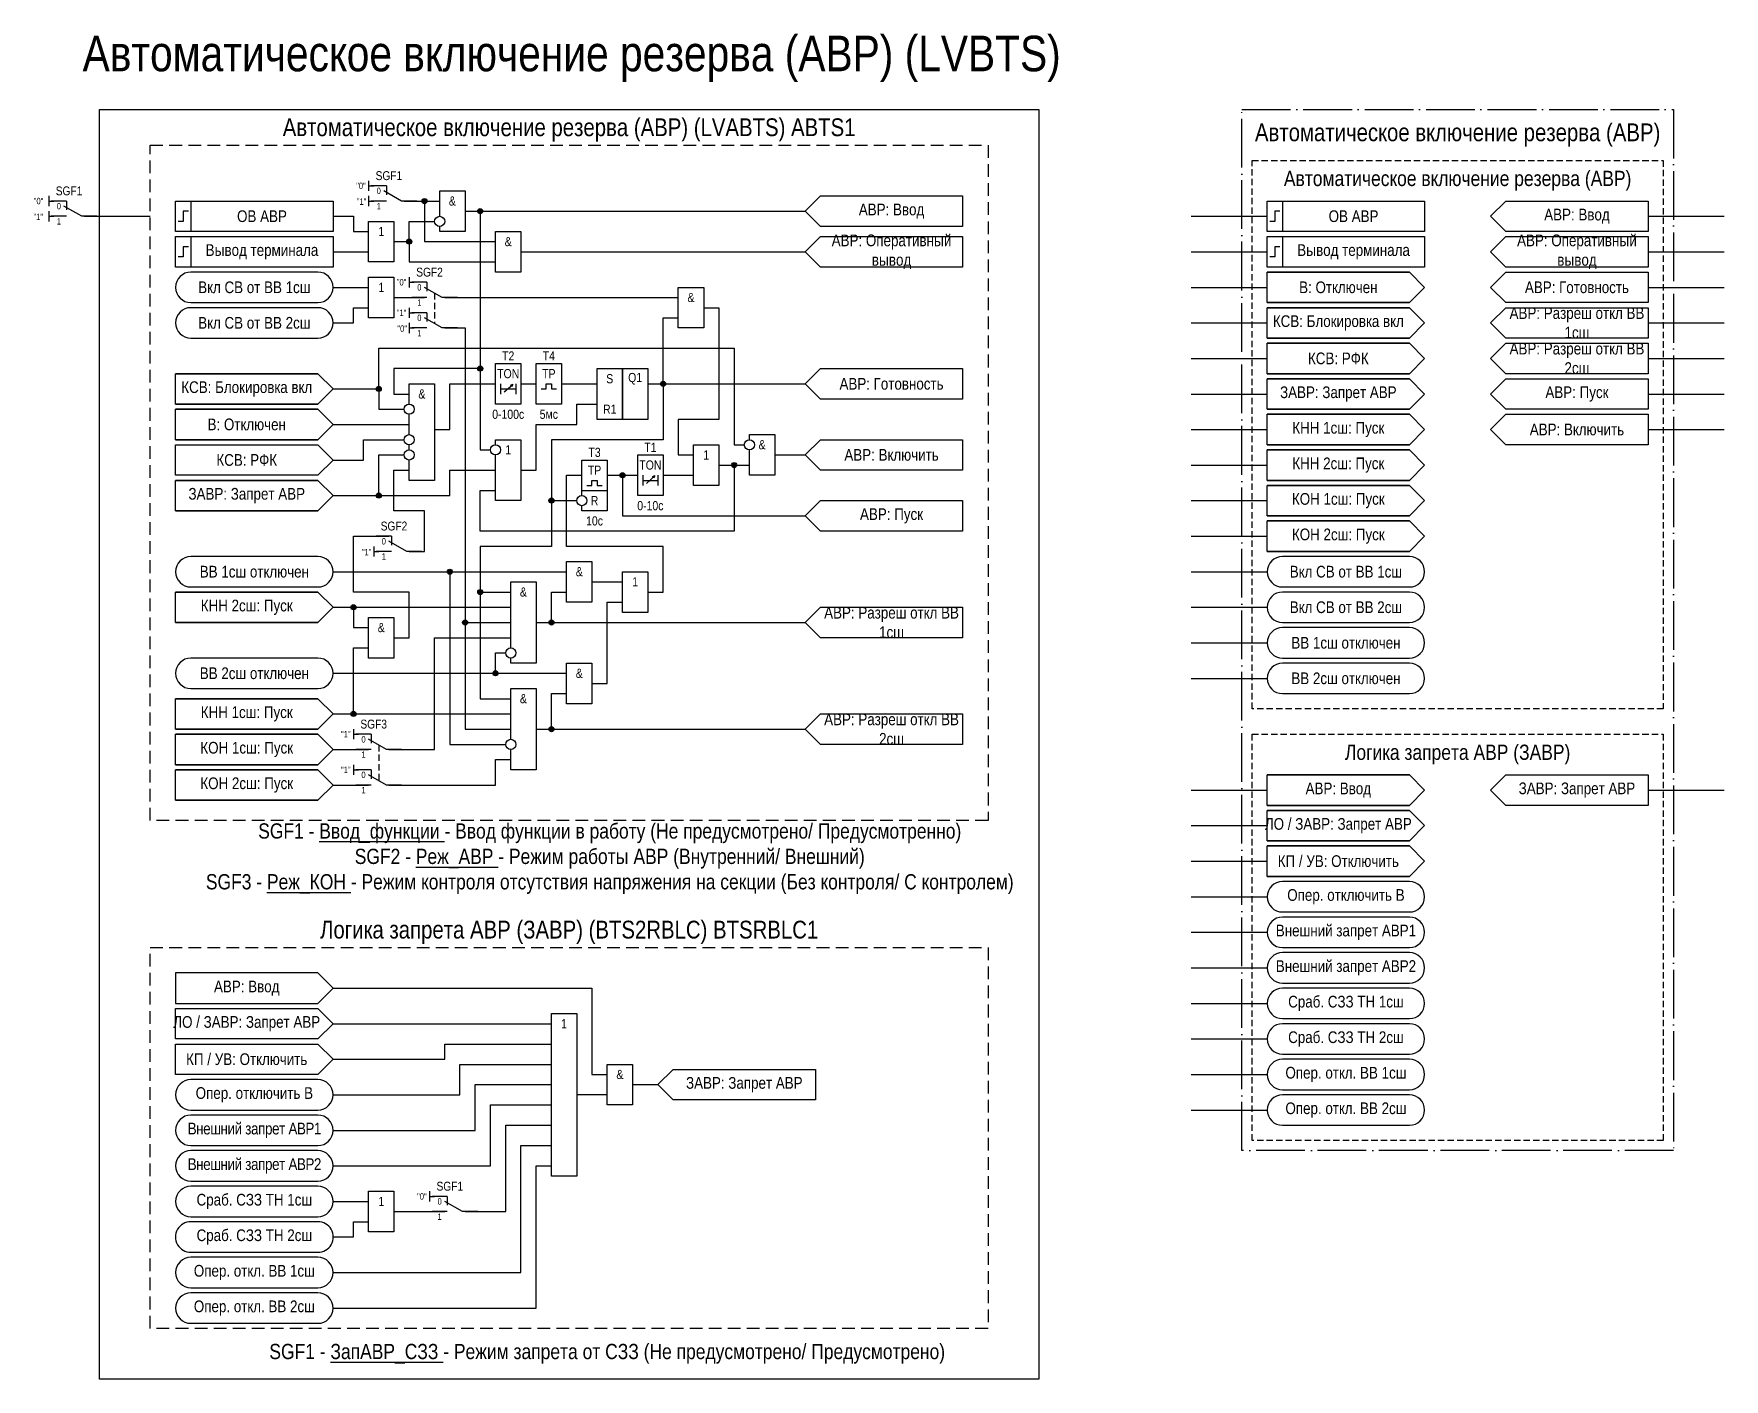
# Model space of a CAD drawing. Header units: millimetres. Extents: x -13 to 320, y 0 to 265.
import ezdxf
from ezdxf.enums import TextEntityAlignment as Align

# ---------------------------------------------------------------- set-up
doc = ezdxf.new("R2010")
doc.units = ezdxf.units.MM
doc.linetypes.add('ACAD_ISO04W100', pattern=[30, 24, -3, 0, -3])
doc.linetypes.add('штриховая2', pattern=[0.375, 0.25, -0.125])
doc.layers.add('TEXT', color=7, linetype='Continuous', lineweight=25)
doc.layers.add('Основная', color=7, linetype='Continuous')
doc.styles.add('2.5_Gost_RD', font='ARIALN.TTF', dxfattribs={"height": 2.5})
doc.styles.add('3.5_Gost_RD', font='ARIALN.TTF', dxfattribs={"height": 3.5})
doc.styles.add('Вывод', font='ARIALN.TTF', dxfattribs={"height": 2.5})
doc.styles.add('Компонент', font='ARIALN.TTF', dxfattribs={"height": 3.5})

# ---------------------------------------------------------------- blocks, each defined once
blk = doc.blocks.new('*U1037')
at = {"layer": 'Основная', "color": 0}
blk.add_line((0, 0), (7, 4), dxfattribs=at)
at = {"layer": 'Основная', "ltscale": 0.35}
blk.add_line((6, 6), (6, 2.5), dxfattribs=at)
blk = doc.blocks.new('*U1071')
at = {"layer": 'Основная', "color": 0}
for p, q in [((-3, 6), (-9, 6)), ((-3, 0), (-9, 0)), ((9, 0), (3, 0))]:
    blk.add_line(p, q, dxfattribs=at)
at = {"layer": 'Основная', "ltscale": 0.25, "xscale": -1}
blk.add_blockref('*U1037', (3, 0), dxfattribs=at)
at = {"layer": 'Основная'}
for tag, height, style, p in [('В1', 2.5, 'Вывод', (-13, 6)), ('ОУ', 3.5, 'Компонент', (-2, 10)), ('В2', 2.5, 'Вывод', (-6, 4)), ('В3', 2.5, 'Вывод', (-6, -2))]:
    blk.add_attdef(tag, text='', height=height, dxfattribs=dict(at, style=style)).set_placement(p, align=Align.MIDDLE_CENTER)
blk = doc.blocks.new('Точка')
at = {"ltscale": 100}
h = blk.add_hatch(color=256, dxfattribs=at)
h.dxf.hatch_style = 1
edge = h.paths.add_edge_path()
edge.add_arc((0, 0), 0.5, 0, 360)
blk.add_circle((0, 0), 0.5, dxfattribs=at)
blk = doc.blocks.new('*U1039')
at = {"layer": 'Основная', "color": 0}
for p, q in [((-3, 6), (-9, 6)), ((-3, 0), (-9, 0)), ((9, 0), (3, 0))]:
    blk.add_line(p, q, dxfattribs=at)
at = {"layer": 'Основная', "ltscale": 0.25, "xscale": -1}
blk.add_blockref('*U1037', (3, 0), dxfattribs=at)
at = {"layer": 'Основная'}
for tag, height, style, p in [('В1', 2.5, 'Вывод', (-14, 6)), ('ОУ', 3.5, 'Компонент', (-2, 10)), ('В2', 2.5, 'Вывод', (-6, 4)), ('В3', 2.5, 'Вывод', (-6, -2))]:
    blk.add_attdef(tag, text='', height=height, dxfattribs=dict(at, style=style)).set_placement(p, align=Align.MIDDLE_CENTER)

msp = doc.modelspace()

# ---------------------------------------------------------------- linework, layer by layer
at = {"ltscale": 100}
for p, q in [((53, 236), (53, 234)), ((53, 235), (54, 235)), ((53, 233), (53, 231)), ((53, 232), (54, 232)), ((215, 229), (230, 229)), ((305, 229), (320, 229)), ((215, 222), (230, 222)), ((305, 222), (320, 222)), ((61, 217), (61, 215)), ((61, 216), (62, 216)), ((215, 215), (230, 215)), ((305, 215), (320, 215)), ((61, 211), (61, 209)), ((61, 210), (62, 210)), ((61, 208), (61, 206)), ((61, 207), (62, 207)), ((215, 208), (230, 208)), ((305, 208), (320, 208)), ((215, 201), (230, 201)), ((305, 201), (320, 201)), ((79.71, 194.4), (81.38, 195.88)), ((81.38, 195.88), (80.86, 195.66)), ((81.38, 195.88), (81.12, 195.42)), ((215, 194), (230, 194)), ((305, 194), (320, 194)), ((215, 187), (230, 187)), ((305, 187), (320, 187)), ((215, 180), (230, 180)), ((107.71, 176.4), (109.38, 177.88)), ((109.38, 177.88), (108.86, 177.66)), ((109.38, 177.88), (109.12, 177.42)), ((215, 173), (230, 173)), ((54, 164), (54, 162)), ((215, 166), (230, 166)), ((54, 163), (55, 163)), ((215, 159), (230, 159)), ((215, 152), (230, 152)), ((215, 145), (230, 145)), ((215, 138), (230, 138)), ((50, 128), (50, 126)), ((50, 127), (51, 127)), ((50, 121), (50, 119)), ((50, 120), (51, 120)), ((215, 116), (230, 116)), ((305, 116), (320, 116)), ((215, 109), (230, 109)), ((215, 102), (230, 102)), ((215, 95), (230, 95)), ((215, 88), (230, 88)), ((215, 81), (230, 81)), ((215, 74), (230, 74)), ((215, 67), (230, 67)), ((215, 60), (230, 60)), ((100, 56), (94, 56)), ((215, 53), (230, 53)), ((65, 37), (65, 35)), ((65, 36), (66, 36)), ((58, 33), (68, 33))]:
    msp.add_line(p, q, dxfattribs=at)
at = {"color": 6, "ltscale": 100}
for p, q in [((-10, 233), (-10, 231)), ((-10, 232), (-9, 232)), ((-10, 230), (-10, 228)), ((-10, 229), (-9, 229))]:
    msp.add_line(p, q, dxfattribs=at)
at = {"color": 3, "ltscale": 100}
msp.add_lwpolyline([(0, 250), (185, 250), (185, 0), (0, 0)], close=True, dxfattribs=at)
at = {"color": 251, "linetype": 'ACAD_ISO04W100', "lineweight": 30, "ltscale": 0.4, "true_color": 0x58595b}
msp.add_lwpolyline([(225, 250), (310, 250), (310, 45), (225, 45)], close=True, dxfattribs=at)
at = {"linetype": 'штриховая2', "ltscale": 10}
for points in [[(10, 243), (175, 243), (175, 110), (10, 110)], [(10, 85), (175, 85), (175, 10), (10, 10)]]:
    msp.add_lwpolyline(points, close=True, dxfattribs=at)
at = {"linetype": 'штриховая2', "ltscale": 5}
for points in [[(227, 240), (308, 240), (308, 132), (227, 132)], [(227, 127), (308, 127), (308, 47), (227, 47)]]:
    msp.add_lwpolyline(points, close=True, dxfattribs=at)
at = {"ltscale": 100}
for points in [[(67, 229), (67, 234), (72, 234), (72, 226), (67, 226), (67, 227)], [(72, 230), (75, 230), (75, 199), (58, 199), (58, 194), (61, 194)], [(60, 232), (67, 232)], [(60, 232), (64, 232), (64, 224), (78, 224)], [(72, 230), (75, 230), (75, 183), (77, 183)], [(72, 230), (139, 230)], [(46, 229), (50, 229), (50, 226), (53, 226)], [(58, 224), (61, 224), (61, 228), (66, 228)], [(58, 224), (61, 224), (61, 220), (78, 220)], [(46, 222), (53, 222)], [(46, 222), (53, 222)], [(83, 222), (139, 222)], [(230, 212), (258, 212), (261, 215), (258, 218), (230, 218), (258, 218), (261, 215), (258, 212), (230, 212), (230, 218)], [(46, 215), (53, 215)], [(46, 208), (50, 208), (50, 211), (53, 211)], [(58, 213), (64, 213)], [(68, 213), (114, 213)], [(119, 211), (122, 211), (122, 189), (114, 189), (114, 182), (117, 182)], [(230, 205), (258, 205), (261, 208), (258, 211), (230, 211), (258, 211), (261, 208), (258, 205), (230, 205), (230, 211)], [(68, 207), (72, 207), (72, 149), (81, 149)], [(68, 207), (72, 207), (72, 128), (81, 128)], [(68, 207), (72, 207)], [(108, 196), (111, 196), (111, 209), (114, 209)], [(230, 198), (258, 198), (261, 201), (258, 204), (230, 204), (258, 204), (261, 201), (258, 198), (230, 198), (230, 204)], [(46, 195), (55, 195), (55, 203), (125, 203), (125, 184), (127, 184)], [(15, 192), (43, 192), (46, 195), (43, 198), (15, 198), (43, 198), (46, 195), (43, 192), (15, 192), (15, 198)], [(230, 191), (258, 191), (261, 194), (258, 197), (230, 197), (258, 197), (261, 194), (258, 191), (230, 191), (230, 197)], [(46, 195), (55, 195), (55, 191), (60, 191)], [(61, 192), (61, 196), (66, 196), (66, 177), (61, 177), (61, 181)], [(66, 187), (69, 187), (69, 196), (78, 196)], [(108, 196), (111, 196), (111, 185), (89, 185), (89, 164), (75, 164), (75, 155), (81, 155)], [(108, 196), (111, 196), (111, 185), (89, 185), (89, 164), (75, 164), (75, 134), (81, 134)], [(79, 196), (79, 194)], [(79, 195), (82, 195)], [(82, 196), (82, 194)], [(83, 196), (86, 196)], [(87, 195), (88, 195), (88, 196), (89, 196), (89, 195), (90, 195)], [(108, 196), (111, 196), (111, 185), (89, 185), (89, 173), (94, 173)], [(91, 196), (98, 196)], [(108, 196), (139, 196)], [(15, 185), (43, 185), (46, 188), (43, 191), (15, 191), (43, 191), (46, 188), (43, 185), (15, 185), (15, 191)], [(61, 186), (61, 190)], [(83, 179), (86, 179), (86, 188), (94, 188), (94, 192), (98, 192)], [(230, 184), (258, 184), (261, 187), (258, 190), (230, 190), (258, 190), (261, 187), (258, 184), (230, 184), (230, 190)], [(46, 188), (61, 188)], [(15, 184), (43, 184), (46, 181), (43, 178), (15, 178), (15, 184)], [(46, 181), (52, 181), (52, 185), (60, 185)], [(61, 183), (61, 184)], [(78, 184), (78, 185), (83, 185), (83, 173), (78, 173), (78, 182)], [(128, 185), (128, 186), (133, 186), (133, 178), (128, 178), (128, 183)], [(46, 174), (55, 174), (55, 182), (60, 182)], [(122, 180), (125, 180), (125, 167), (75, 167), (75, 175), (78, 175)], [(95, 174), (95, 181), (100, 181), (100, 171), (95, 171), (95, 172)], [(122, 180), (128, 180)], [(133, 182), (139, 182)], [(230, 177), (258, 177), (261, 180), (258, 183), (230, 183), (258, 183), (261, 180), (258, 177), (230, 177), (230, 183)], [(15, 171), (43, 171), (46, 174), (43, 177), (15, 177), (43, 177), (46, 174), (43, 171), (15, 171), (15, 177)], [(46, 174), (69, 174), (69, 179), (78, 179)], [(61, 163), (64, 163), (64, 171), (58, 171), (58, 179), (61, 179)], [(108, 155), (111, 155), (111, 164), (92, 164), (92, 178), (95, 178)], [(96, 176), (97, 176), (97, 177), (98, 177), (98, 176), (99, 176)], [(100, 178), (106, 178)], [(100, 178), (103, 178), (103, 170), (139, 170)], [(107, 178), (107, 176)], [(107, 177), (110, 177)], [(110, 178), (110, 176)], [(111, 178), (117, 178)], [(95, 174), (95, 175), (100, 175), (100, 171), (95, 171), (95, 172)], [(230, 170), (258, 170), (261, 173), (258, 176), (230, 176), (258, 176), (261, 173), (258, 170), (230, 170), (230, 176)], [(230, 163), (258, 163), (261, 166), (258, 169), (230, 169), (258, 169), (261, 166), (258, 163), (230, 163), (230, 169)], [(58, 146), (61, 146), (61, 155), (50, 155), (50, 166), (57, 166)], [(46, 159), (92, 159)], [(46, 159), (69, 159), (69, 125), (80, 125)], [(81, 144), (81, 157), (86, 157), (86, 141), (81, 141), (81, 142)], [(97, 157), (103, 157)], [(15, 149), (43, 149), (46, 152), (43, 155), (15, 155), (43, 155), (46, 152), (43, 149), (15, 149), (15, 155)], [(86, 149), (89, 149), (89, 155), (92, 155)], [(46, 152), (50, 152), (50, 148), (53, 148)], [(46, 152), (81, 152)], [(97, 137), (100, 137), (100, 153), (103, 153)], [(86, 149), (139, 149)], [(46, 131), (50, 131), (50, 144), (53, 144)], [(57, 124), (66, 124), (66, 146), (81, 146)], [(46, 139), (78, 139), (78, 143), (80, 143)], [(46, 139), (92, 139)], [(15, 128), (43, 128), (46, 131), (43, 134), (15, 134), (43, 134), (46, 131), (43, 128), (15, 128), (15, 134)], [(81, 126), (81, 136), (86, 136), (86, 120), (81, 120), (81, 124)], [(86, 128), (89, 128), (89, 135), (92, 135)], [(46, 131), (81, 131)], [(15, 121), (43, 121), (46, 124), (43, 127), (15, 127), (43, 127), (46, 124), (43, 121), (15, 121), (15, 127)], [(86, 128), (139, 128)], [(46, 124), (53, 124)], [(15, 114), (43, 114), (46, 117), (43, 120), (15, 120), (43, 120), (46, 117), (43, 114), (15, 114), (15, 120)], [(57, 117), (78, 117), (78, 122), (81, 122)], [(46, 117), (53, 117)], [(230, 113), (258, 113), (261, 116), (258, 119), (230, 119), (258, 119), (261, 116), (258, 113), (230, 113), (230, 119)], [(230, 106), (258, 106), (261, 109), (258, 112), (230, 112), (258, 112), (261, 109), (258, 106), (230, 106), (230, 112)], [(230, 99), (258, 99), (261, 102), (258, 105), (230, 105), (258, 105), (261, 102), (258, 99), (230, 99), (230, 105)], [(46, 77), (43, 80), (15, 80), (15, 74), (43, 74), (46, 77)], [(46, 77), (97, 77), (97, 60), (100, 60)], [(15, 73), (43, 73), (46, 70), (43, 67), (15, 67), (15, 73)], [(46, 70), (89, 70)], [(15, 66), (43, 66), (46, 63), (43, 60), (15, 60), (15, 66)], [(46, 63), (68, 63), (68, 66), (89, 66)], [(46, 56), (71, 56), (71, 62), (89, 62)], [(46, 49), (74, 49), (74, 58), (89, 58)], [(105, 58), (110, 58)], [(46, 42), (77, 42), (77, 54), (89, 54)], [(72, 33), (80, 33), (80, 50), (89, 50)], [(46, 21), (83, 21), (83, 46), (89, 46)], [(46, 14), (86, 14), (86, 42), (89, 42)], [(46, 35), (53, 35)], [(46, 28), (50, 28), (50, 31), (53, 31)]]:
    msp.add_lwpolyline(points, dxfattribs=at)
for points in [[(15, 232), (18, 232), (18, 226), (15, 226)], [(15, 232), (46, 232), (46, 226), (15, 226)], [(170, 233), (170, 227), (142, 227), (139, 230), (142, 233)], [(230, 232), (233, 232), (233, 226), (230, 226)], [(230, 232), (261, 232), (261, 226), (230, 226)], [(305, 232), (305, 226), (277, 226), (274, 229), (277, 232)], [(53, 228), (58, 228), (58, 220), (53, 220)], [(15, 225), (18, 225), (18, 219), (15, 219)], [(15, 225), (46, 225), (46, 219), (15, 219)], [(78, 226), (83, 226), (83, 218), (78, 218)], [(170, 225), (170, 219), (142, 219), (139, 222), (142, 225)], [(230, 225), (233, 225), (233, 219), (230, 219)], [(230, 225), (261, 225), (261, 219), (230, 219)], [(305, 225), (305, 219), (277, 219), (274, 222), (277, 225)], [(53, 217), (58, 217), (58, 209), (53, 209)], [(277, 218), (305, 218), (305, 212), (277, 212), (274, 215)], [(114, 215), (119, 215), (119, 207), (114, 207)], [(277, 211), (305, 211), (305, 205), (277, 205), (274, 208)], [(277, 204), (305, 204), (305, 198), (277, 198), (274, 201)], [(78, 200), (83, 200), (83, 192), (78, 192)], [(86, 200), (91, 200), (91, 192), (86, 192)], [(98, 199), (103, 199), (103, 189), (98, 189)], [(103, 199), (108, 199), (108, 189), (103, 189)], [(170, 199), (170, 193), (142, 193), (139, 196), (142, 199)], [(277, 197), (305, 197), (305, 191), (277, 191), (274, 194)], [(277, 190), (305, 190), (305, 184), (277, 184), (274, 187)], [(117, 184), (122, 184), (122, 176), (117, 176)], [(170, 185), (170, 179), (142, 179), (139, 182), (142, 185)], [(106, 182), (111, 182), (111, 174), (106, 174)], [(170, 173), (170, 167), (142, 167), (139, 170), (142, 173)], [(92, 161), (97, 161), (97, 153), (92, 153)], [(103, 159), (108, 159), (108, 151), (103, 151)], [(53, 150), (58, 150), (58, 142), (53, 142)], [(170, 152), (170, 146), (142, 146), (139, 149), (142, 152)], [(92, 141), (97, 141), (97, 133), (92, 133)], [(170, 131), (170, 125), (142, 125), (139, 128), (142, 131)], [(305, 119), (305, 113), (277, 113), (274, 116), (277, 119)], [(89, 72), (94, 72), (94, 40), (89, 40)], [(105, 62), (105, 54), (100, 54), (100, 62)], [(141, 61), (141, 55), (113, 55), (110, 58), (113, 61)], [(53, 37), (58, 37), (58, 29), (53, 29)]]:
    msp.add_lwpolyline(points, close=True, dxfattribs=at)
at = {"lineweight": 30, "ltscale": 100}
for points in [[(17.5, 230), (16.5, 230), (16.5, 228), (15.5, 228)], [(232.5, 230), (231.5, 230), (231.5, 228), (230.5, 228)], [(17.5, 223), (16.5, 223), (16.5, 221), (15.5, 221)], [(232.5, 223), (231.5, 223), (231.5, 221), (230.5, 221)]]:
    msp.add_lwpolyline(points, dxfattribs=at)
at = {"color": 6, "ltscale": 100}
msp.add_lwpolyline([(-3, 229), (10, 229)], dxfattribs=at)
at = {"ltscale": 100}
for points in [[(18, 212), (43, 212, 1), (43, 218), (18, 218, 1)], [(18, 205), (43, 205, 1), (43, 211), (18, 211, 1)], [(18, 156), (43, 156, 1), (43, 162), (18, 162, 1)], [(233, 156), (258, 156, 1), (258, 162), (233, 162, 1)], [(233, 149), (258, 149, 1), (258, 155), (233, 155, 1)], [(233, 142), (258, 142, 1), (258, 148), (233, 148, 1)], [(18, 136), (43, 136, 1), (43, 142), (18, 142, 1)], [(233, 135), (258, 135, 1), (258, 141), (233, 141, 1)], [(233, 92), (258, 92, 1), (258, 98), (233, 98, 1)], [(233, 85), (258, 85, 1), (258, 91), (233, 91, 1)], [(233, 78), (258, 78, 1), (258, 84), (233, 84, 1)], [(233, 71), (258, 71, 1), (258, 77), (233, 77, 1)], [(233, 64), (258, 64, 1), (258, 70), (233, 70, 1)], [(233, 57), (258, 57, 1), (258, 63), (233, 63, 1)], [(18, 53), (43, 53, 1), (43, 59), (18, 59, 1)], [(233, 50), (258, 50, 1), (258, 56), (233, 56, 1)], [(18, 46), (43, 46, 1), (43, 52), (18, 52, 1)], [(18, 39), (43, 39, 1), (43, 45), (18, 45, 1)], [(18, 32), (43, 32, 1), (43, 38), (18, 38, 1)], [(18, 25), (43, 25, 1.013985), (43, 31), (18, 31, 1.013985)], [(18, 18), (43, 18, 1), (43, 24), (18, 24, 1)], [(18, 11), (43, 11, 1), (43, 17), (18, 17, 1)]]:
    msp.add_lwpolyline(points, format="xyb", close=True, dxfattribs=at)
at = {"linetype": 'штриховая2', "ltscale": 5}
for points in [[(66, 213.86), (66, 207.86)], [(55, 124.86), (55, 117.86)]]:
    msp.add_lwpolyline(points, dxfattribs=at)
msp.add_circle((67, 228), 1)
at = {"ltscale": 100}
for centre in [(61, 191), (61, 185), (78, 183), (128, 184), (61, 182), (95, 173), (81, 143), (81, 125)]:
    msp.add_circle(centre, 1, dxfattribs=at)

# ---------------------------------------------------------------- block references
for p in [(64, 232), (75, 230), (61, 224), (75, 199), (111, 196), (55, 195), (125, 180), (103, 178), (55, 174), (89, 173), (69, 159), (75, 155), (50, 152), (72, 149), (89, 149), (78, 139), (50, 131), (89, 128)]:
    msp.add_blockref('Точка', p, dxfattribs=at)
at = {"layer": 'Основная', "ltscale": 0.25, "xscale": 0.5, "yscale": 0.5, "zscale": 0.5}
for p, values in [((58, 232), {'ОУ': 'SGF1', 'В1': '"0"', 'В2': '0', 'В3': '1'}), ((66, 213), {'ОУ': 'SGF2', 'В1': '"0"', 'В2': '0', 'В3': '1'}), ((55, 124), {'ОУ': 'SGF3', 'В1': '"1"', 'В2': '0', 'В3': '1'}), ((70, 33), {'ОУ': 'SGF1', 'В1': '"0"', 'В2': '0', 'В3': '1'})]:
    msp.add_blockref('*U1071', p, dxfattribs=at).add_auto_attribs(values)
at = {"layer": 'Основная', "color": 6, "ltscale": 0.25, "xscale": 0.5, "yscale": 0.5, "zscale": 0.5}
msp.add_blockref('*U1039', (-5, 229), dxfattribs=at).add_auto_attribs({'ОУ': 'SGF1', 'В1': '"0"', 'В2': '0', 'В3': '1'})
at = {"layer": 'Основная', "ltscale": 0.25}
ref = msp.add_blockref('*U1071', (66, 207), dxfattribs=dict(at, xscale=0.5, yscale=0.5, zscale=0.5))
ref.add_attrib('В1', '"1"', dxfattribs={"height": 1.25, "style": 'Вывод'}).set_placement((59.5, 210), align=Align.MIDDLE_CENTER)
ref.add_attrib('В2', '0', dxfattribs={"height": 1.25, "style": 'Вывод'}).set_placement((63, 209), align=Align.MIDDLE_CENTER)
ref.add_attrib('В3', '1', dxfattribs={"height": 1.25, "style": 'Вывод'}).set_placement((63, 206), align=Align.MIDDLE_CENTER)
ref = msp.add_blockref('*U1071', (59, 163), dxfattribs=dict(at, xscale=0.5, yscale=0.5, zscale=0.5))
ref.add_attrib('ОУ', 'SGF2', dxfattribs={"height": 1.75, "style": 'Компонент'}).set_placement((58, 168), align=Align.MIDDLE_CENTER)
ref.add_attrib('В2', '0', dxfattribs={"height": 1.25, "style": 'Вывод'}).set_placement((56, 165), align=Align.MIDDLE_CENTER)
ref.add_attrib('В3', '1', dxfattribs={"height": 1.25, "style": 'Вывод'}).set_placement((56, 162), align=Align.MIDDLE_CENTER)
ref = msp.add_blockref('*U1071', (55, 117), dxfattribs=dict(at, xscale=0.5, yscale=0.5, zscale=0.5))
ref.add_attrib('В1', '"1"', dxfattribs={"height": 1.25, "style": 'Вывод'}).set_placement((48.5, 120), align=Align.MIDDLE_CENTER)
ref.add_attrib('В2', '0', dxfattribs={"height": 1.25, "style": 'Вывод'}).set_placement((52, 119), align=Align.MIDDLE_CENTER)
ref.add_attrib('В3', '1', dxfattribs={"height": 1.25, "style": 'Вывод'}).set_placement((52, 116), align=Align.MIDDLE_CENTER)

# ---------------------------------------------------------------- texts
at = {"color": 30, "ltscale": 100, "attachment_point": 5, "style": '3.5_Gost_RD'}
for s, insert, char_height, width in [('{\\C3;Автоматическое включение резерва (АВР) (LVBTS)}', (93, 260), 7, 186), ('Автоматическое включение резерва (АВР) (LVABTS) {\\C6;ABTS1}', (92.5, 246), 3.5, 165), ('{\\C30;\\c1938679;Автоматическое включение резерва (АВР)}', (267.5, 245), 3.5, 85), ('\\pt147;Автоматическое включение резерва (АВР)', (267.5, 236), 3, 81), ('\\pt147;Логика запрета АВР (ЗАВР)', (267.5, 123), 3, 81), ('SGF1 - {\\LВвод_функции} - Ввод функции в работу (Не предусмотрено/ Предусмотренно)\\PSGF2 - {\\LРеж_АВР} - Режим работы АВР (Внутренний/ Внешний)\\PSGF3 - {\\LРеж_КОН} - Режим контроля отсутствия напряжения на секции (Без контроля/ С контролем)', (100.5, 102.5), 3, 171), ('\\pt115.5;Логика запрета АВР (ЗАВР) (BTS2RBLC) {\\C6;BTSRBLC1}', (92.5, 88), 3.5, 165), ('SGF1 - {\\LЗапАВР_СЗЗ} - Режим запрета от СЗЗ (Не предусмотрено/ Предусмотрено)', (100, 5), 3, 170)]:
    msp.add_mtext(s, dxfattribs=dict(at, insert=insert, char_height=char_height, width=width))
at = {"ltscale": 100, "char_height": 1.25, "attachment_point": 1, "style": '3.5_Gost_RD'}
for s, insert in [('"1"', (50.68, 232.5)), ('"0"', (58.68, 207.5)), ('"1"', (51.68, 163.5))]:
    msp.add_mtext_dynamic_manual_height_columns(s, width=2, gutter_width=17.5, heights=[0], dxfattribs=dict(at, insert=insert))
at = {"ltscale": 100, "char_height": 1.8, "width": 5, "attachment_point": 5, "style": '2.5_Gost_RD'}
for s, insert in [('&', (69.5, 232)), ('1', (55.5, 226)), ('&', (80.5, 224)), ('1', (55.5, 215)), ('&', (116.5, 213)), ('T2', (80.5, 201.5)), ('T4', (88.5, 201.5)), ('TON', (80.5, 198)), ('TP', (88.5, 198)), ('S', (100.5, 197)), ('Q1', (105.5, 197)), ('&', (63.5, 194)), ('0-100с', (80.5, 190)), ('5мс', (88.5, 190)), ('R1', (100.5, 191)), ('1', (80.5, 183)), ('T3', (97.5, 182.5)), ('T1', (108.5, 183.5)), ('&', (130.5, 184)), ('TP', (97.5, 179)), ('TON', (108.5, 180)), ('1', (119.5, 182)), ('R', (97.5, 173)), ('10с', (97.5, 169)), ('0-10с', (108.5, 172)), ('&', (94.5, 159)), ('1', (105.5, 157)), ('&', (83.5, 155)), ('&', (55.5, 148)), ('&', (94.5, 139)), ('&', (83.5, 134)), ('1', (91.5, 70)), ('&', (102.5, 60)), ('1', (55.5, 35))]:
    msp.add_mtext(s, dxfattribs=dict(at, insert=insert))
at = {"color": 6, "ltscale": 100, "insert": (-13, 229.5), "char_height": 1.25, "attachment_point": 1, "style": '3.5_Gost_RD'}
msp.add_mtext_dynamic_manual_height_columns('"1"', width=2, gutter_width=17.5, heights=[0], dxfattribs=at)
at = {"layer": 'TEXT', "ltscale": 100, "char_height": 2.3, "attachment_point": 5, "style": '2.5_Gost_RD'}
for s, insert, width in [('ОВ АВР', (32, 229), 28), ('АВР: Ввод', (156, 230), 28), ('ОВ АВР', (247, 229), 28), ('АВР: Ввод', (291, 229), 28), ('Вывод терминала', (32, 222), 28), ('АВР: Оперативный вывод', (156, 222), 28), ('Вывод терминала', (247, 222), 28), ('АВР: Оперативный вывод', (291, 222), 28), ('Вкл СВ от ВВ 1сш', (30.5, 215), 31), ('В: Отключен', (244, 215), 28), ('АВР: Готовность', (291, 215), 28), ('АВР: Разреш откл ВВ 1сш', (291, 208), 28), ('Вкл СВ от ВВ 2сш', (30.5, 208), 31), ('КСВ: Блокировка вкл', (244, 208), 28), ('АВР: Разреш откл ВВ 2сш', (291, 201), 28), ('КСВ: РФК', (244, 201), 28), ('КСВ: Блокировка вкл', (29, 195), 28), ('АВР: Готовность', (156, 196), 28), ('ЗАВР: Запрет АВР', (244, 194), 28), ('АВР: Пуск', (291, 194), 28), ('В: Отключен', (29, 188), 28), ('КНН 1сш: Пуск', (244, 187), 28), ('АВР: Включить', (291, 187), 28), ('АВР: Включить', (156, 182), 28), ('КСВ: РФК', (29, 181), 28), ('КНН 2сш: Пуск', (244, 180), 28), ('ЗАВР: Запрет АВР', (29, 174), 28), ('КОН 1сш: Пуск', (244, 173), 28), ('АВР: Пуск', (156, 170), 28), ('КОН 2сш: Пуск', (244, 166), 28), ('ВВ 1сш отключен', (30.5, 159), 31), ('Вкл СВ от ВВ 1сш', (245.5, 159), 31), ('КНН 2сш: Пуск', (29, 152), 28), ('Вкл СВ от ВВ 2сш', (245.5, 152), 31), ('АВР: Разреш откл ВВ 1сш', (156, 149), 28), ('ВВ 1сш отключен', (245.5, 145), 31), ('ВВ 2сш отключен', (30.5, 139), 31), ('ВВ 2сш отключен', (245.5, 138), 31), ('КНН 1сш: Пуск', (29, 131), 28), ('АВР: Разреш откл ВВ 2сш', (156, 128), 28), ('КОН 1сш: Пуск', (29, 124), 28), ('КОН 2сш: Пуск', (29, 117), 28), ('АВР: Ввод', (244, 116), 28), ('ЗАВР: Запрет АВР', (291, 116), 28), ('КП / УВ: Отключить', (244, 102), 28), ('Опер. отключить В', (245.5, 95), 31), ('Внешний запрет АВР1', (245.5, 88), 31), ('Внешний запрет АВР2', (245.5, 81), 31), ('АВР: Ввод', (29, 77), 28), ('Сраб. СЗЗ ТН 1сш', (245.5, 74), 31), ('ЛО / ЗАВР: Запрет АВР', (29, 70), 28), ('Сраб. СЗЗ ТН 2сш', (245.5, 67), 31), ('КП / УВ: Отключить', (29, 63), 28), ('Опер. откл. ВВ 1сш', (245.5, 60), 31), ('Опер. отключить В', (30.5, 56), 31), ('ЗАВР: Запрет АВР', (127, 58), 28), ('Опер. откл. ВВ 2сш', (245.5, 53), 31), ('{\\T0.95;Внешний запрет АВР1}', (30.5, 49), 31), ('{\\T0.95;Внешний запрет АВР2}', (30.5, 42), 31), ('Сраб. СЗЗ ТН 1сш', (30.5, 35), 31), ('Сраб. СЗЗ ТН 2сш', (30.5, 28), 31), ('Опер. откл. ВВ 1сш', (30.5, 21), 31), ('Опер. откл. ВВ 2сш', (30.5, 14), 31)]:
    msp.add_mtext(s, dxfattribs=dict(at, insert=insert, width=width))
at = {"layer": 'TEXT', "color": 3, "ltscale": 100, "insert": (244, 109), "char_height": 2.3, "width": 28, "attachment_point": 5, "style": '2.5_Gost_RD'}
msp.add_mtext('ЛО / ЗАВР: Запрет АВР', dxfattribs=at)

doc.saveas('drawing.dxf')
